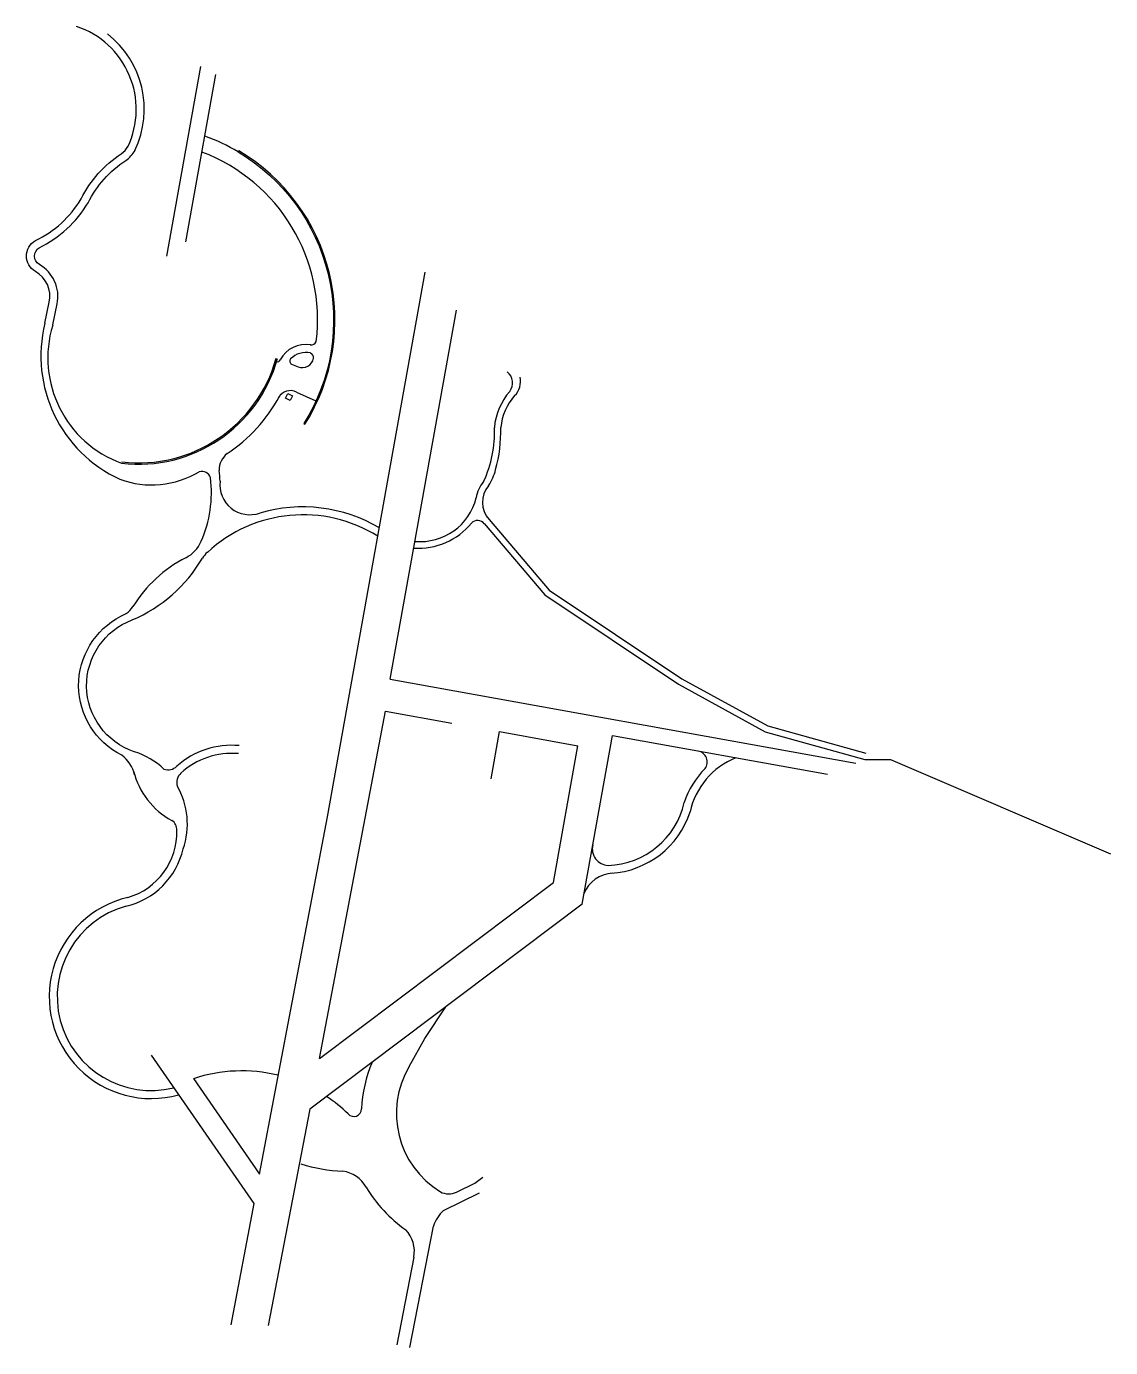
# Model space of a CAD drawing. Header units: millimetres. Extents: x 2727 to 22976, y 970 to 25646.
import ezdxf

# ---------------------------------------------------------------- set-up
doc = ezdxf.new("R2010")
doc.units = ezdxf.units.MM

msp = doc.modelspace()

# ---------------------------------------------------------------- linework, layer by layer
at = {"ltscale": 10}
for p, q in [((5349, 21354), (5987, 24899)), ((5702, 21620), (6265, 24750)), ((8348, 10884), (10177, 21055)), ((9521, 13452), (10761, 20348)), ((7680, 19335), (7799, 19287)), ((7770, 18817), (8135, 18650)), ((9521, 13452), (18217, 11888)), ((8202, 6371), (9436, 12858)), ((9436, 12858), (10673, 12635)), ((11404, 11590), (11563, 12475)), ((11563, 12475), (13027, 12212)), ((13104, 9249), (13670, 12401)), ((13670, 12401), (17689, 11678)), ((12568, 9659), (13027, 12212)), ((7078, 4212), (8348, 10884)), ((8202, 6371), (12568, 9659)), ((13104, 9249), (8022, 5422)), ((10166, 6744), (10562, 7335)), ((9874, 6220), (10166, 6744)), ((5056, 6430), (6973, 3661)), ((5846, 5993), (7078, 4212)), ((8022, 5422), (7241, 1385)), ((11101, 4042), (11253, 4156)), ((6973, 3661), (6542, 1392)), ((9962, 2661), (9645, 1022))]:
    msp.add_line(p, q, dxfattribs=at)
for points in [[(3072, 20103), (3153, 20493, 0.325654), (2894, 21069, -0.581017), (2894, 21645, 0.146612), (3749, 22426, -0.131255), (4498, 23268, -0.131255)], [(3219, 20072), (3300, 20462, 0.325654), (2968, 21199, -0.573125), (2965, 21512, 0.146567), (3880, 22354, -0.131999), (4581, 23143, -0.131999)], [(4508, 12034, -0.615287), (4493, 14631, -0.949908)], [(4739, 12100, -0.707374), (4704, 14561, -0.707374)]]:
    msp.add_lwpolyline(points, format="xyb", dxfattribs=at)
msp.add_lwpolyline([(6683, 23302, -0.420936), (7908, 18229), (7929, 18216, 0.420936), (6696, 23323)], format="xyb", close=True, dxfattribs=at)
for points in [[(7609, 18792), (7698, 18746), (7652, 18657), (7564, 18703), (7609, 18792)], [(11278, 16360), (12409, 15027), (14905, 13359), (16527, 12471), (18389, 11953), (18867, 11953), (22976, 10194)], [(11369, 16437), (12490, 15117), (14968, 13462), (16572, 12583), (18405, 12073)], [(10762, 3875), (11101, 4042)], [(10514, 3529), (11190, 3863)], [(9890, 970), (10328, 3238)]]:
    msp.add_lwpolyline(points, dxfattribs=at)
for centre, radius, start, end in [((3148, 24099), 1630, 334.5919, 71.5523), ((3148, 24099), 1780, 334.4317, 52.1743), ((4817, 20167), 3649, 59.229, 70.1166), ((4280, 23593), 392, 303.8627, 331.1448), ((4280, 23593), 542, 303.8627, 331.1448), ((4817, 20167), 3349, 353.0071, 69.2393), ((5529, 19489), 2532, 165.9695, 245.3043), ((5222, 19456), 2096, 163.0591, 249.991), ((8048, 19799), 101, 259.0918, 336.6766), ((7946, 19161), 545, 80.6348, 151.4969), ((7946, 19161), 395, 77.2557, 136.018), ((8002, 19465), 87, 348.3911, 68.7715), ((4817, 20167), 2699, 263.3687, 344.4112), ((4817, 20167), 2674, 263.3687, 344.4112), ((7413, 19440), 57.1, 256.1244, 340.655), ((7714, 19393), 67.5, 141.0469, 239.2482), ((7876, 19488), 215, 249.0776, 349.1969), ((11530, 18988), 275, 324.7097, 49.4551), ((11583, 19015), 373, 314.7457, 12.7858), ((7658, 18596), 248, 63.1123, 151.1757), ((12651, 18047), 1190, 138.8861, 174.7342), ((4817, 20167), 2999, 303.5793, 331.5381), ((12651, 18047), 1070, 138.8861, 174.3536), ((9294, 18062), 2175, 335.0628, 2.4832), ((8941, 18078), 2646, 344.4556, 1.6134), ((6726, 17356), 400, 128.7828, 180.325), ((5065, 18803), 1721, 249.7818, 301.1087), ((5999, 17161), 174, 19.0855, 104.6758), ((3673, 17027), 2673, 2.6448, 7.0409), ((10564, 17599), 955, 326.2017, 346.0129), ((3933, 16935), 2248, 336.266, 7.2313), ((6898, 17085), 559, 173.3074, 289.4418), ((11777, 16728), 660, 140.8521, 169.9241), ((11726, 16759), 481, 140.0574, 222.0379), ((10084, 17099), 1075, 264.6961, 346.2681), ((7883, 13839), 2833, 59.5482, 106.3688), ((7895, 13892), 2632, 57.985, 132.7991), ((10051, 17179), 1278, 266.0148, 320.7232), ((11154, 16259), 159, 38.6295, 135.8624), ((5448, 16250), 585, 295.7524, 337.9511), ((6463, 15426), 534, 131.8759, 147.3841), ((3618, 17112), 2773, 293.0484, 329.7058), ((6861, 13481), 2523, 117.3148, 148.2078), ((4344, 15038), 436, 304.4956, 328.598), ((4073, 15631), 1084, 292.7868, 298.5349), ((4323, 10753), 1410, 46.3693, 72.4978), ((6560, 10676), 1543, 84.8337, 131.6464), ((15235, 11907), 209, 323.5694, 79.0346), ((4153, 11541), 607, 12.1281, 54.2834), ((6560, 10676), 1393, 84.8337, 132.8794), ((16518, 10661), 1432, 112.2909, 167.34), ((6128, 12084), 1442, 194.0085, 241.5571), ((5370, 11992), 231, 251.077, 315.2096), ((5765, 11524), 231, 131.3495, 195.9226), ((16518, 10661), 1582, 134.8391, 161.927), ((4323, 10753), 1410, 340.5477, 30.1039), ((13540, 11487), 1512, 271.9641, 347.1965), ((13540, 11487), 1662, 273.7383, 342.0572), ((4270, 10596), 1267, 286.0127, 1.6416), ((5330, 10642), 207, 357.136, 57.4469), ((4270, 10596), 1417, 282.8093, 347.2717), ((13604, 10285), 309, 166.3606, 267.7862), ((13703, 9223), 608, 93.0688, 157.8575), ((5055, 7525), 1903, 103.2158, 285.6318), ((5055, 7525), 1753, 105.3555, 283.9289), ((11356, 5347), 2370, 156.3335, 178.0586), ((11356, 5347), 1720, 149.4994, 238.5488), ((6747, 3278), 2860, 76.2113, 108.3765), ((6747, 3278), 2860, 45.9763, 56.2937), ((8844, 5429), 143, 220.816, 359.3502), ((8824, 7654), 3396, 253.3925, 266.803), ((8569, 3697), 569, 27.9924, 83.3709), ((11356, 5347), 2670, 211.1841, 234.6453), ((10615, 4183), 342, 242.6576, 295.4024), ((10983, 3026), 688, 133.0176, 162.0427), ((9400, 2770), 573, 348.994, 44.198)]:
    msp.add_arc(centre, radius, start, end, dxfattribs=at)

doc.saveas('drawing.dxf')
